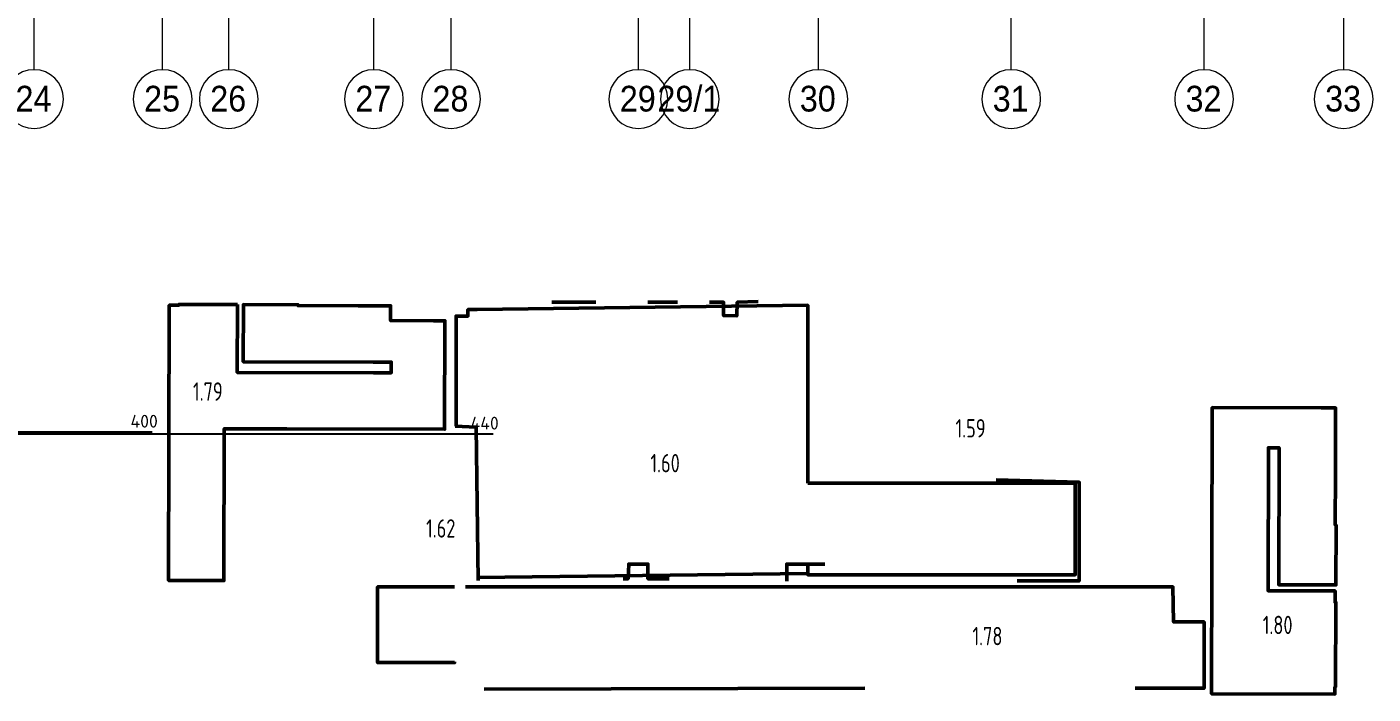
# Model space of a CAD drawing. Header units: millimetres. Extents: x -213547 to 415037, y -3642 to 106956.
# Drawn here: x 89230 to 125875, y 60286 to 78444 of the extents above; entities that cross this region are included whole.
import ezdxf

# ---------------------------------------------------------------- set-up
doc = ezdxf.new("R2010")
doc.units = ezdxf.units.MM
for name, color, linetype, lineweight in [('10)FK4', 3, 'Continuous', 50), ('5.5) Перег WD5', 3, 'Continuous', 40), ('A-AREA-IDEN', 7, 'Continuous', 9), ('Оси', 7, 'Continuous', 9), ('Оси-1', 7, 'Continuous', 20)]:
    doc.layers.add(name, color=color, linetype=linetype, lineweight=lineweight)
doc.styles.add('Arial', font='arial.ttf', dxfattribs={"width": 0.9, "height": 700})
doc.styles.add('ISOCPEUR_1', font='isocpeur.ttf', dxfattribs={"height": 350})
doc.styles.add('СПДС', font='ГОСТ тип А.ttf', dxfattribs={"width": 0.9})
doc.dimstyles.new('ISO-2_0_0_9К_Средний_округл2', dxfattribs={"dimscale": 304.8, "dimtxt": 199.196235, "dimasz": 0.492126, "dimexe": 0.393701, "dimexo": 0, "dimgap": 0, "dimtad": 1, "dimdec": 0, "dimrnd": 10, "dimzin": 0, "dimdsep": 46, "dimtxsty": 'ISOCPEUR_1', "dimblk1": 'OBLIQUE', "dimblk2": 'OBLIQUE', "dimsah": 1, "dimcen": 0.09, "dimdle": 0.393701, "dimazin": 0, "dimtfac": 1, "dimtdec": 4, "dimtix": 1, "dimtmove": 0, "dimatfit": 3, "dimfxl": 1, "dimtvp": 1, "dimtolj": 1, "dimtzin": 0, "dimarcsym": 2})

# ---------------------------------------------------------------- blocks, each defined once
blk = doc.blocks.new('Ось сетки - D8-29747960-Объем проектирования 1 этажа')
at = {"layer": 'Оси-1'}
for start, end in [(360, 180), (180, 360)]:
    blk.add_arc((0, 0), 4, start, end, dxfattribs=at)
blk = doc.blocks.new('1floor')
at = {"layer": 'Оси'}
for p, q in [((89360, -1906), (89360, 3094)), ((92860, -1906), (92860, 3094)), ((94660, -1906), (94660, 3094)), ((98610, -1906), (98610, 3094)), ((100710, -1906), (100710, 3094)), ((105810, -1906), (105810, 3094)), ((107210, -1906), (107210, 3094)), ((110710, -1906), (110710, 3094)), ((115960, -1906), (115960, 3094)), ((121210, -1906), (121210, 3094)), ((125010, -1906), (125010, 3094))]:
    blk.add_line(p, q, dxfattribs=at)
at = {"layer": 'Оси-1', "xscale": 199.9999999999999, "yscale": 199.9999999999999, "zscale": 199.9999999999999}
for p in [(89360, -2706), (92860, -2706), (94660, -2706), (98610, -2706), (100710, -2706), (105810, -2706), (107210, -2706), (110710, -2706), (115960, -2706), (121210, -2706), (125010, -2706)]:
    blk.add_blockref('Ось сетки - D8-29747960-Объем проектирования 1 этажа', p, dxfattribs=at)
at = {"layer": 'Оси', "char_height": 700, "attachment_point": 1, "style": 'Arial'}
for s, insert, width in [('24', (88855, -2345), 1212.15), ('25', (92355, -2345), 1212.15), ('26', (94155, -2345), 1212.15), ('27', (98105, -2345), 1212.15), ('28', (100205, -2345), 1212.15), ('29', (105305, -2345), 1212.15), ('29/1', (106329, -2345), 2121.27), ('30', (110205, -2345), 1212.15), ('31', (115455, -2345), 1212.15), ('32', (120705, -2345), 1212.15), ('33', (124505, -2345), 1212.15)]:
    blk.add_mtext(s, dxfattribs=dict(at, insert=insert, width=width))
blk = doc.blocks.new('_Oblique')
at = {"color": 0, "linetype": 'ByBlock', "lineweight": -2}
blk.add_line((-0.5, -0.5), (0.5, 0.5), dxfattribs=at)
blk = doc.blocks.new('*D1997')
at = {"layer": '5.5) Перег WD5', "color": 0, "lineweight": -2, "transparency": 16777216}
for p, q in [((36940, 66903), (36940, 67540)), ((37340, 67398), (37340, 67540)), ((36820, 67420), (37340, 67420)), ((37340, 67420), (92639, 67420))]:
    blk.add_line(p, q, dxfattribs=at)
at = {"layer": 'Defpoints', "color": 0, "transparency": 16777216}
for p in [(37340, 67420), (37340, 67398), (36940, 66903)]:
    blk.add_point(p, dxfattribs=at)
at = {"layer": '5.5) Перег WD5', "color": 0, "lineweight": -2, "transparency": 16777216, "xscale": 304.8, "yscale": 304.8, "zscale": 304.8, "rotation": 180}
blk.add_blockref('_Oblique', (36940, 67420), dxfattribs=at)
at = {"layer": '5.5) Перег WD5', "color": 0, "lineweight": -2, "transparency": 16777216, "xscale": 304.8, "yscale": 304.8, "zscale": 304.8}
blk.add_blockref('_Oblique', (37340, 67420), dxfattribs=at)
at = {"layer": '5.5) Перег WD5', "color": 0, "lineweight": 25, "transparency": 16777216, "insert": (92050, 67887), "char_height": 350, "width": 478.07, "attachment_point": 1, "line_spacing_factor": 1.149209, "style": 'ISOCPEUR_1'}
blk.add_mtext('\\A1;400', dxfattribs=at)
blk = doc.blocks.new('*D2000')
at = {"layer": '5.5) Перег WD5', "color": 0, "lineweight": -2, "transparency": 16777216}
for p, q in [((43438, 66923), (43438, 67488)), ((43878, 66923), (43878, 67488)), ((43318, 67368), (43878, 67368)), ((43878, 67368), (101926, 67368))]:
    blk.add_line(p, q, dxfattribs=at)
at = {"layer": 'Defpoints', "color": 0, "transparency": 16777216}
for p in [(43878, 67368), (43438, 66923), (43878, 66923)]:
    blk.add_point(p, dxfattribs=at)
at = {"layer": '5.5) Перег WD5', "color": 0, "lineweight": -2, "transparency": 16777216, "xscale": 304.8, "yscale": 304.8, "zscale": 304.8, "rotation": 180}
blk.add_blockref('_Oblique', (43438, 67368), dxfattribs=at)
at = {"layer": '5.5) Перег WD5', "color": 0, "lineweight": -2, "transparency": 16777216, "xscale": 304.8, "yscale": 304.8, "zscale": 304.8}
blk.add_blockref('_Oblique', (43878, 67368), dxfattribs=at)
at = {"layer": '5.5) Перег WD5', "color": 0, "lineweight": 25, "transparency": 16777216, "insert": (101308, 67835), "char_height": 350, "width": 501.06, "attachment_point": 1, "line_spacing_factor": 1.149209, "style": 'ISOCPEUR_1'}
blk.add_mtext('\\A1;440', dxfattribs=at)

msp = doc.modelspace()

# ---------------------------------------------------------------- linework, layer by layer
at = {"layer": '10)FK4', "flags": 128}
for points in [[(94959.4, 70885.1), (93360.4, 70888.9), (93360.3, 70867.9), (93102.3, 70868.5), (93084.7, 63380.5), (94591.7, 63377), (94601.4, 67506.9), (96302.8, 67503), (100601.4, 67492.9), (100608.3, 70446.9), (100294.3, 70447.6), (99129.4, 70450.3), (99129.5, 70525.3), (99130.3, 70854.3), (98246.3, 70856.4), (98246.3, 70857.4), (98242.8, 70857.4), (98242.8, 70856.4), (96610.3, 70860.2), (96610.4, 70881.2), (95121.4, 70884.7), (95117.7, 69330.7), (98656.7, 69322.4), (99147.7, 69321.3), (99147, 69029.3), (98661.5, 69030.4), (94955, 69039.1)], [(124835, 60486), (124856, 60485.9), (124861.4, 62784.9), (124841.4, 62785), (124842.2, 63094), (123016.2, 63098.2), (123025.3, 66990.2), (123317.3, 66989.5), (123308.5, 63259.6), (124862.5, 63255.9), (124866.4, 64884.9), (124846.4, 64884.9), (124849.7, 66315.1), (124848.7, 66315.1), (124852.9, 68076.4), (124458.3, 68077.4), (121494.9, 68084.3), (121485, 63903.2), (121484, 63903.2), (121484, 63901), (121485, 63901), (121476.6, 60293.8), (124834.6, 60286)]]:
    msp.add_lwpolyline(points, close=True, dxfattribs=at)
at = {"layer": '10)FK4'}
for points in [[(100913.2, 67573.4), (100913.2, 70575.4), (101235.7, 70575.4), (101235.7, 70749.6), (101482.7, 70755.2)], [(101482.7, 70755.2), (110485.5, 70866.7), (110485.5, 66025.5)], [(103514.7, 70951.4), (104714.7, 70951.4)], [(106135.7, 70952.4), (106935.7, 70952.4)], [(107814.7, 70951.4), (108194.7, 70952.4), (108194.7, 70588.9), (108554.7, 70576.4), (108567.7, 70951.4), (109135.7, 70972.4)], [(101512.7, 63379.4), (101462.7, 67552.4), (100885.7, 67573.4)], [(110485.5, 66025.5), (117765.4, 66025.5), (117765.4, 63531.9), (110485.5, 63531.9), (110485.5, 63823.4)], [(115615.2, 66115.4), (117874.7, 66051.4), (117872.3, 63363.8), (116185.7, 63363.8)], [(110485.5, 63823.4), (110485.5, 63571.7), (101482.7, 63460.2)], [(106714.7, 63422.4), (106135.7, 63423.4), (106135.7, 63822.4), (105614.7, 63823.4), (105593.7, 63422.4), (105464.7, 63423.4)], [(110946.3, 63823.4), (109914.7, 63823.4), (109914.7, 63362.4)], [(100873.7, 61163.4), (100873.7, 61142.4), (98774.7, 61142.4), (98774.7, 63201.4), (100873.7, 63201.4)], [(119394.7, 60442.4), (121274.7, 60442.4), (121274.7, 62251.4), (120444.7, 62251.4), (120423.7, 63201.4), (101164.7, 63201.4)], [(101674.7, 60422.4), (112043.2, 60442.4)]]:
    msp.add_lwpolyline(points, dxfattribs=at)

# ---------------------------------------------------------------- block references
msp.add_blockref('1floor', (64.7, 79186.1))

# ---------------------------------------------------------------- texts
at = {"layer": 'A-AREA-IDEN', "char_height": 500, "width": 1212.151, "attachment_point": 1, "style": 'СПДС'}
for s, insert in [('1.79', (93749.4, 68769.7)), ('1.59', (114507.9, 67769.7)), ('1.60', (106203.1, 66821)), ('1.62', (100096.6, 65044.8)), ('1.80', (122871.9, 62417.3)), ('1.78', (114969.2, 62113.7))]:
    msp.add_mtext(s, dxfattribs=dict(at, insert=insert))

# ---------------------------------------------------------------- dimensions: what is measured, and where the dimension line sits
at = {"layer": '5.5) Перег WD5', "lineweight": 25}
for base, p1, p2, override, picture, middle in [((37340.3, 67420.2), (36940.1, 66903), (37340.3, 67398.3), {"dimasz": 1, "dimpost": '<>', "dimtxsty": 'ISOCPEUR_1', "dimfxl": 636.772131}, '*D1997', (92288.6, 67420.2)), ((43878, 67368.3), (43438, 66923), (43878, 66923), {"dimasz": 1, "dimpost": '<>', "dimtxsty": 'ISOCPEUR_1', "dimfxl": 440.000113}, '*D2000', (101558.5, 67368.3))]:
    dim = msp.add_linear_dim(base=base, p1=p1, p2=p2, dimstyle='ISO-2_0_0_9К_Средний_округл2', override=override, dxfattribs=at)
    dim.commit()
    dim.dimension.update_dxf_attribs({"geometry": picture, "text_midpoint": middle, "dimtype": 160})

doc.saveas('drawing.dxf')
